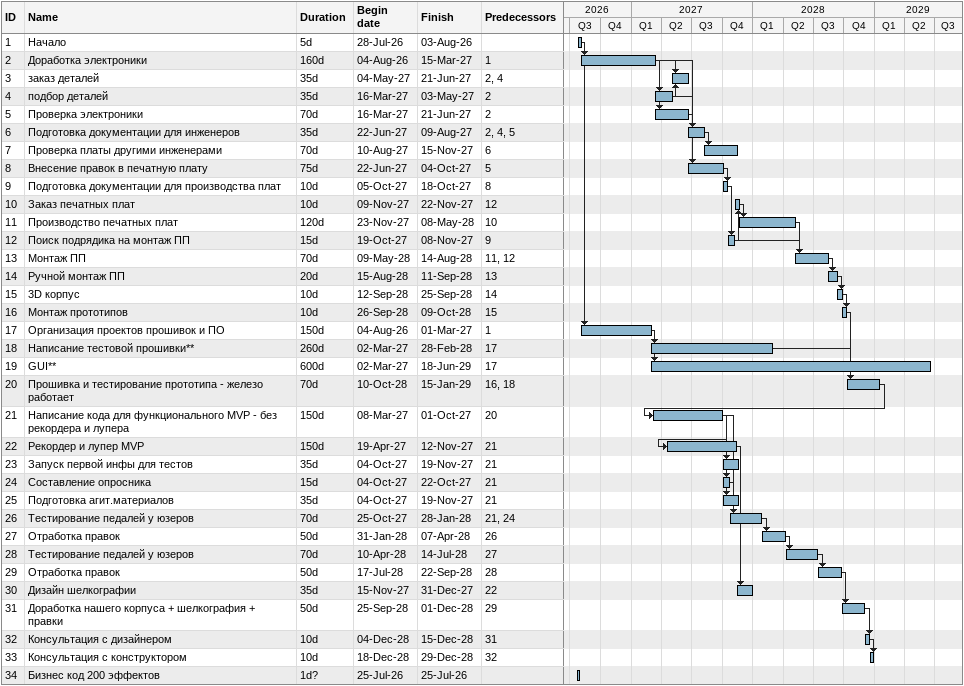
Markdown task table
| ID | Task | Duration | Start | Finish | Predecessors |
|---|---|---|---|---|---|
| 1 | Начало | 5d | 2026-07-28 | 2026-08-03 |  |
| 2 | Доработка электроники | 160d | 2026-08-04 | 2027-03-15 | 1 |
| 3 | заказ деталей | 35d | 2027-05-04 | 2027-06-21 | 2, 4 |
| 4 | подбор деталей | 35d | 2027-03-16 | 2027-05-03 | 2 |
| 5 | Проверка электроники | 70d | 2027-03-16 | 2027-06-21 | 2 |
| 6 | Подготовка документации для инженеров | 35d | 2027-06-22 | 2027-08-09 | 2, 4, 5 |
| 7 | Проверка платы другими инженерами | 70d | 2027-08-10 | 2027-11-15 | 6 |
| 8 | Внесение правок в печатную плату | 75d | 2027-06-22 | 2027-10-04 | 5 |
| 9 | Подготовка документации для производства плат | 10d | 2027-10-05 | 2027-10-18 | 8 |
| 10 | Заказ печатных плат | 10d | 2027-11-09 | 2027-11-22 | 12 |
| 11 | Производство печатных плат | 120d | 2027-11-23 | 2028-05-08 | 10 |
| 12 | Поиск подрядика на монтаж ПП | 15d | 2027-10-19 | 2027-11-08 | 9 |
| 13 | Монтаж ПП | 70d | 2028-05-09 | 2028-08-14 | 11, 12 |
| 14 | Ручной монтаж ПП | 20d | 2028-08-15 | 2028-09-11 | 13 |
| 15 | 3D корпус | 10d | 2028-09-12 | 2028-09-25 | 14 |
| 16 | Монтаж прототипов | 10d | 2028-09-26 | 2028-10-09 | 15 |
| 17 | Организация проектов прошивок и ПО | 150d | 2026-08-04 | 2027-03-01 | 1 |
| 18 | Написание тестовой прошивки** | 260d | 2027-03-02 | 2028-02-28 | 17 |
| 19 | GUI** | 600d | 2027-03-02 | 2029-06-18 | 17 |
| 20 | Прошивка и тестирование прототипа - железо работает | 70d | 2028-10-10 | 2029-01-15 | 16, 18 |
| 21 | Написание кода для функционального MVP - без рекордера и лупера | 150d | 2027-03-08 | 2027-10-01 | 20 |
| 22 | Рекордер и лупер MVP | 150d | 2027-04-19 | 2027-11-12 | 21 |
| 23 | Запуск первой инфы для тестов | 35d | 2027-10-04 | 2027-11-19 | 21 |
| 24 | Составление опросника | 15d | 2027-10-04 | 2027-10-22 | 21 |
| 25 | Подготовка агит.материалов | 35d | 2027-10-04 | 2027-11-19 | 21 |
| 26 | Тестирование педалей у юзеров | 70d | 2027-10-25 | 2028-01-28 | 21, 24 |
| 27 | Отработка правок | 50d | 2028-01-31 | 2028-04-07 | 26 |
| 28 | Тестирование педалей у юзеров | 70d | 2028-04-10 | 2028-07-14 | 27 |
| 29 | Отработка правок | 50d | 2028-07-17 | 2028-09-22 | 28 |
| 30 | Дизайн шелкографии | 35d | 2027-11-15 | 2027-12-31 | 22 |
| 31 | Доработка нашего корпуса + шелкография + правки | 50d | 2028-09-25 | 2028-12-01 | 29 |
| 32 | Консультация с дизайнером | 10d | 2028-12-04 | 2028-12-15 | 31 |
| 33 | Консультация с конструктором | 10d | 2028-12-18 | 2028-12-29 | 32 |
| 34 | Бизнес код 200 эффектов | 1d? | 2026-07-25 | 2026-07-25 |  |
